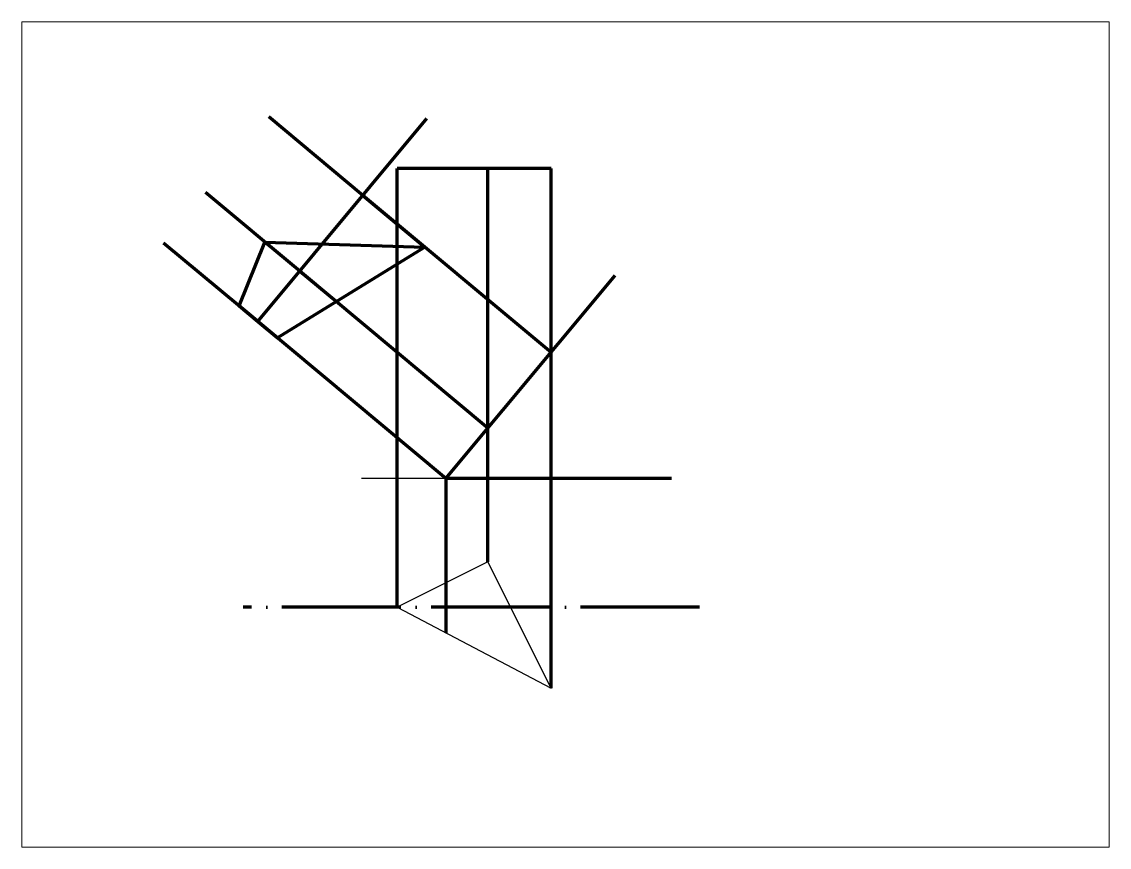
# Paper-space layout 'Лист1' of a CAD drawing. Header units: millimetres. Extents: x 26 to 231, y 20 to 176.
# The model-space entities are those that its viewports show. They can reach past a viewport. Long polylines and large blocks are cut down to what shows.
import ezdxf

# ---------------------------------------------------------------- set-up
doc = ezdxf.new("R2010")
doc.units = ezdxf.units.MM
doc.linetypes.add('ACAD_ISO04W100', pattern=[30, 24, -3, 0, -3])

msp = doc.modelspace()

# ---------------------------------------------------------------- linework, layer by layer
at = {"lineweight": 100}
for p, q in [((206.25, 206.19), (189.55, 220.11)), ((187.61, 183.83), (217.61, 219.83)), ((212.36, 156), (212.36, 211)), ((239.64, 211), (212.36, 211)), ((228.46, 156), (228.46, 211)), ((239.64, 156), (239.64, 211)), ((195.07, 192.78), (178.37, 206.69)), ((239.64, 178.37), (206.25, 206.19)), ((187.61, 183.83), (170.91, 197.74)), ((228.46, 164.95), (195.07, 192.78)), ((221, 156), (251, 192)), ((212.36, 133.16), (212.36, 156)), ((261, 156), (221, 156)), ((221, 156), (221, 128.62)), ((228.46, 141.21), (228.46, 156)), ((239.64, 118.84), (239.64, 156))]:
    msp.add_line(p, q, dxfattribs=at)
at = {"color": 6, "lineweight": 100}
for p, q in [((206.25, 206.19), (217.24, 197.03)), ((195.07, 192.78), (188.88, 197.93)), ((195.07, 192.78), (201.56, 187.37)), ((184.29, 186.59), (187.61, 183.83)), ((187.61, 183.83), (191.09, 180.92))]:
    msp.add_line(p, q, dxfattribs=at)
at = {"color": 1, "lineweight": 100}
for p, q in [((184.29, 186.59), (188.88, 197.93)), ((188.88, 197.93), (217.24, 197.03)), ((217.24, 197.03), (201.56, 187.37)), ((201.56, 187.37), (191.09, 180.92)), ((191.09, 180.92), (184.29, 186.59))]:
    msp.add_line(p, q, dxfattribs=at)
at = {"color": 0, "lineweight": 100}
msp.add_line((221, 156), (187.61, 183.83), dxfattribs=at)
for p, q in [((226, 156), (206, 156)), ((261, 156), (211, 156)), ((261, 156), (226, 156)), ((228.46, 141.21), (212.36, 133.16)), ((239.64, 118.84), (228.46, 141.21)), ((212.36, 133.16), (239.64, 118.84))]:
    msp.add_line(p, q)
at = {"linetype": 'ACAD_ISO04W100', "lineweight": 100}
msp.add_line((266, 133.16), (185, 133.16), dxfattribs=at)

psp = doc.layouts.new('Лист1')

# ---------------------------------------------------------------- viewports
at = {"layer": '0'}
psp.add_viewport(center=(128.5, 97.5), size=(205.6, 156), view_center_point=(242.21, 163.8), view_height=146.3892, dxfattribs=at)

doc.saveas('drawing.dxf')
